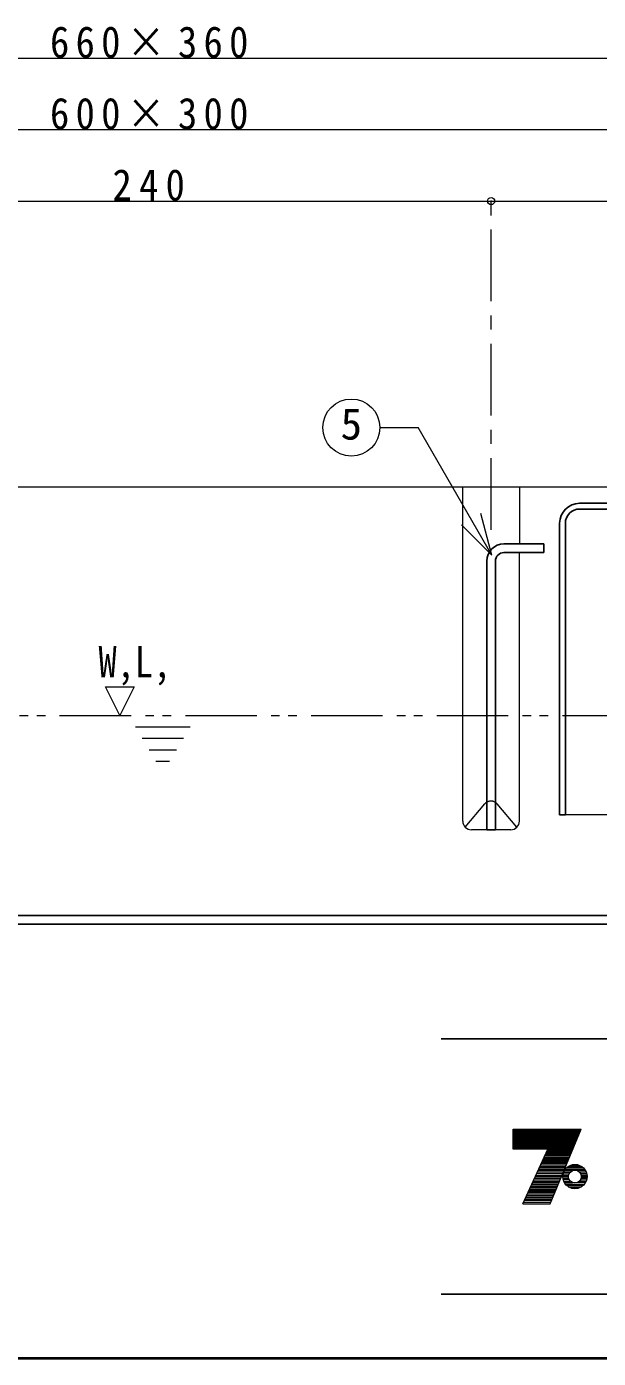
# Model space of a CAD drawing. Units: millimetres at full size, sheet at 1:5; details may follow other scales. Extents: x -1051 to 974, y -705 to 700.
# Drawn here: x -183.6 to 16.5, y -705.3 to -239.2 of the extents above; entities that cross this region are included whole.
import ezdxf
from ezdxf.enums import TextEntityAlignment as Align

# ---------------------------------------------------------------- set-up
doc = ezdxf.new("R2010")
doc.units = ezdxf.units.MM
doc.header["$LTSCALE"] = 5
doc.header["$PDMODE"] = 32
doc.header["$PDSIZE"] = 2.5
for name, pattern in [('CHAIN1', [8, 5, -1, 1, -1]), ('DASHED1', [1.8, 1.2, -0.6]), ('DOUBLE_CHAIN1', [8.8, 5, -1, 0.6, -0.6, 0.6, -1])]:
    doc.linetypes.add(name, pattern=pattern)
doc.layers.add('0-0____1', color=4, linetype='Continuous', lineweight=9)
doc.styles.add('ＭＳ ゴシック', font='')
doc.styles.get('ＭＳ ゴシック').set_extended_font_data('MS Gothic')

msp = doc.modelspace()

# ---------------------------------------------------------------- linework, layer by layer
at = {"layer": '0-0____1'}
for p, q in [((-471.072, -250.272), (188.928, -250.272)), ((-441.072, -275.272), (158.928, -275.272)), ((-261.072, -300.272), (-21.072, -300.272)), ((-21.072, -300.272), (158.928, -300.272)), ((-448.072, -400.272), (165.928, -400.272))]:
    msp.add_line(p, q, dxfattribs=at)
at = {"layer": '0-0____1', "linetype": 'CHAIN1'}
msp.add_line((-21.072, -415.272), (-21.072, -300.272), dxfattribs=at)
at = {"layer": '0-0____1', "color": 7, "lineweight": 18}
for p, q in [((-59.977, -379.544), (-46.546, -379.544)), ((-20.795, -424.146), (-46.546, -379.544)), ((-30.975, -517.272), (-30.975, -400.272)), ((-11.17, -400.272), (-11.17, -420.272)), ((-20.795, -424.146), (-24.677, -409.658)), ((-20.795, -424.146), (-31.402, -413.54)), ((-11.17, -517.272), (-11.17, -423.272)), ((-30.101, -519.389), (-23.204, -511.161)), ((-12.044, -519.389), (-18.941, -511.161)), ((38.928, -515.047), (4.928, -515.047)), ((-22.572, -520.272), (-27.975, -520.272)), ((-14.17, -520.272), (-19.572, -520.272)), ((-13.358, -625.371), (10.347, -625.371)), ((-13.358, -625.581), (10.26, -625.581)), ((-13.358, -625.896), (10.129, -625.896)), ((-13.358, -626.211), (9.999, -626.211)), ((-13.358, -626.526), (9.869, -626.526)), ((-13.358, -626.946), (9.695, -626.946)), ((9.565, -627.261), (-13.358, -627.261)), ((-13.358, -627.576), (9.434, -627.576)), ((-13.358, -627.891), (9.304, -627.891)), ((-13.358, -628.206), (9.174, -628.206)), ((-13.358, -628.521), (9.044, -628.521)), ((-13.358, -628.731), (8.957, -628.731)), ((-13.358, -629.151), (8.783, -629.151)), ((-0.338, -651.201), (10.477, -625.056)), ((-13.358, -629.466), (8.653, -629.466)), ((-13.358, -629.781), (8.522, -629.781)), ((-13.358, -630.096), (8.392, -630.096)), ((-13.358, -630.411), (8.262, -630.411)), ((-13.358, -630.726), (8.131, -630.726)), ((-13.358, -631.041), (8.001, -631.041)), ((-13.358, -631.356), (7.871, -631.356)), ((-13.358, -631.671), (7.741, -631.671)), ((-1.178, -632.091), (-13.358, -632.091)), ((-9.998, -651.201), (-1.178, -632.091)), ((6.959, -633.561), (-1.857, -633.561)), ((7.132, -633.141), (-1.663, -633.141)), ((7.263, -632.826), (-1.517, -632.826)), ((7.437, -632.406), (-1.324, -632.406)), ((7.567, -632.091), (-1.178, -632.091)), ((-3.989, -638.181), (5.048, -638.181)), ((5.265, -637.656), (-3.747, -637.656)), ((5.482, -637.131), (-3.504, -637.131)), ((5.656, -636.711), (-3.31, -636.711)), ((-3.068, -636.186), (5.873, -636.186)), ((6.047, -635.766), (-2.874, -635.766)), ((6.22, -635.346), (-2.648, -635.346)), ((-2.438, -634.821), (6.438, -634.821)), ((6.611, -634.401), (-2.244, -634.401)), ((6.828, -633.876), (-2.002, -633.876)), ((5.811, -638.181), (10.733, -638.181)), ((6.808, -637.656), (9.736, -637.656)), ((3.223, -642.591), (-6.008, -642.591)), ((3.397, -642.171), (-5.83, -642.171)), ((3.614, -641.646), (-5.588, -641.646)), ((-5.394, -641.226), (3.788, -641.226)), ((4.005, -640.701), (-5.152, -640.701)), ((4.266, -640.071), (-4.861, -640.071)), ((4.483, -639.546), (-4.619, -639.546)), ((4.657, -639.126), (-4.425, -639.126)), ((4.874, -638.601), (-4.183, -638.601)), ((4.022, -641.646), (6.022, -641.646)), ((4.043, -641.226), (6.061, -641.226)), ((4.054, -642.171), (6.084, -642.171)), ((4.128, -640.701), (6.23, -640.701)), ((4.128, -642.591), (6.23, -642.591)), ((4.324, -640.071), (6.665, -640.071)), ((4.577, -639.546), (7.464, -639.546)), ((4.85, -639.126), (11.694, -639.126)), ((5.307, -638.601), (11.237, -638.601)), ((11.967, -639.546), (9.08, -639.546)), ((12.219, -640.071), (9.879, -640.071)), ((12.415, -640.701), (10.314, -640.701)), ((12.415, -642.591), (10.314, -642.591)), ((12.489, -642.171), (10.46, -642.171)), ((12.501, -641.226), (10.482, -641.226)), ((10.522, -641.646), (12.522, -641.646)), ((1.312, -647.211), (-8.157, -647.211)), ((1.486, -646.791), (-7.963, -646.791)), ((1.703, -646.266), (-7.72, -646.266)), ((1.92, -645.741), (-7.478, -645.741)), ((2.138, -645.216), (-7.236, -645.216)), ((2.355, -644.691), (-6.994, -644.691)), ((2.529, -644.271), (-6.8, -644.271)), ((2.746, -643.746), (-6.557, -643.746)), ((2.963, -643.221), (-6.315, -643.221)), ((4.324, -643.221), (6.665, -643.221)), ((4.577, -643.746), (7.464, -643.746)), ((4.929, -644.271), (11.614, -644.271)), ((5.307, -644.691), (11.237, -644.691)), ((5.966, -645.216), (10.578, -645.216)), ((7.135, -645.741), (9.409, -645.741)), ((11.967, -643.746), (9.08, -643.746)), ((12.219, -643.221), (9.879, -643.221)), ((-9.998, -651.201), (-0.338, -651.201)), ((-0.121, -650.676), (-9.756, -650.676)), ((0.14, -650.046), (-9.465, -650.046)), ((0.357, -649.521), (-9.223, -649.521)), ((0.574, -648.996), (-8.98, -648.996)), ((0.835, -648.366), (-8.69, -648.366)), ((1.052, -647.841), (-8.447, -647.841))]:
    msp.add_line(p, q, dxfattribs=at)
at = {"layer": '0-0____1', "color": 5, "lineweight": 25}
for p, q in [((89.898, -406.047), (9.928, -406.047)), ((89.898, -408.047), (9.928, -408.047)), ((2.928, -515.047), (2.928, -413.047)), ((4.928, -413.047), (4.928, -515.047)), ((-16.572, -420.272), (-2.572, -420.272)), ((-16.572, -423.272), (-2.572, -423.272)), ((-2.572, -420.272), (-2.572, -423.272)), ((-22.572, -426.272), (-22.572, -520.272)), ((-19.572, -520.272), (-19.572, -426.272)), ((4.928, -515.047), (2.928, -515.047)), ((-22.572, -520.272), (-19.572, -520.272)), ((148.928, -550.272), (-431.072, -550.272)), ((-431.072, -553.272), (148.928, -553.272))]:
    msp.add_line(p, q, dxfattribs=at)
at = {"layer": '0-0____1', "linetype": 'DOUBLE_CHAIN1'}
for p, q in [((-436.072, -480.272), (38.928, -480.272)), ((-145.575, -484.272), (-126.375, -484.272)), ((-143.175, -488.272), (-128.775, -488.272)), ((-140.775, -492.272), (-131.175, -492.272)), ((-138.375, -496.272), (-133.575, -496.272))]:
    msp.add_line(p, q, dxfattribs=at)
at = {"layer": '0-0____1', "color": 6, "lineweight": 25}
for p, q in [((-38.572, -593.486), (951.428, -593.486)), ((951.428, -682.772), (-38.572, -682.772))]:
    msp.add_line(p, q, dxfattribs=at)
at = {"layer": '0-0____1', "color": 1, "lineweight": 40}
msp.add_line((973.928, -705.272), (-1051.072, -705.272), dxfattribs=at)
at = {"layer": '0-0____1'}
msp.add_lwpolyline([(-150.975, -480.272), (-155.975, -470.272), (-145.975, -470.272)], close=True, dxfattribs=at)
at = {"layer": '0-0____1', "color": 7, "lineweight": 18}
msp.add_lwpolyline([(-13.358, -632.091), (-13.358, -625.056), (10.477, -625.056)], dxfattribs=at)
for centre, radius in [((-69.977, -379.544), 10), ((8.272, -641.646), 4.25), ((8.272, -641.646), 2.25)]:
    msp.add_circle(centre, radius, dxfattribs=at)
at = {"layer": '0-0____1', "color": 5, "lineweight": 25}
for centre, radius in [((9.928, -413.047), 7), ((9.928, -413.047), 5), ((-16.572, -426.272), 6), ((-16.572, -426.272), 3)]:
    msp.add_arc(centre, radius, 90, 180, dxfattribs=at)
at = {"layer": '0-0____1', "color": 7, "lineweight": 18}
for centre, start, end in [((-21.072, -513.272), 120, 135.27973), ((-21.072, -513.272), 44.72027, 60), ((-27.975, -517.272), 180, 270), ((-14.17, -517.272), 270, 0)]:
    msp.add_arc(centre, 3, start, end, dxfattribs=at)
at = {"layer": '0-0____1', "linetype": 'DASHED1'}
msp.add_arc((-21.072, -513.272), 3, 60, 120, dxfattribs=at)
at = {"layer": '0-0____1'}
msp.add_point((-21.072, -300.272), dxfattribs=at)

# ---------------------------------------------------------------- texts
at = {"layer": '0-0____1', "color": 7, "style": 'ＭＳ ゴシック'}
msp.add_text('5', height=11, dxfattribs=at).set_placement((-73.727, -387.044), align=Align.BOTTOM_LEFT)
at = {"layer": '0-0____1', "color": 7, "style": 'ＭＳ ゴシック', "width": 0.85}
msp.add_text('W,L,', height=11, dxfattribs=at).set_placement((-158.475, -470.272), align=Align.BOTTOM_LEFT)
at = {"layer": '0-0____1', "color": 7, "char_height": 11, "attachment_point": 7, "style": 'ＭＳ ゴシック'}
for s, insert in [('\\T1.33;\\W0.9;660×360', (-175.447, -250.272)), ('\\T1.33;\\W0.9;600×300', (-175.447, -275.272)), ('\\T1.38;\\W0.9;240', (-153.572, -300.272))]:
    msp.add_mtext(s, dxfattribs=dict(at, insert=insert))

doc.saveas('drawing.dxf')
